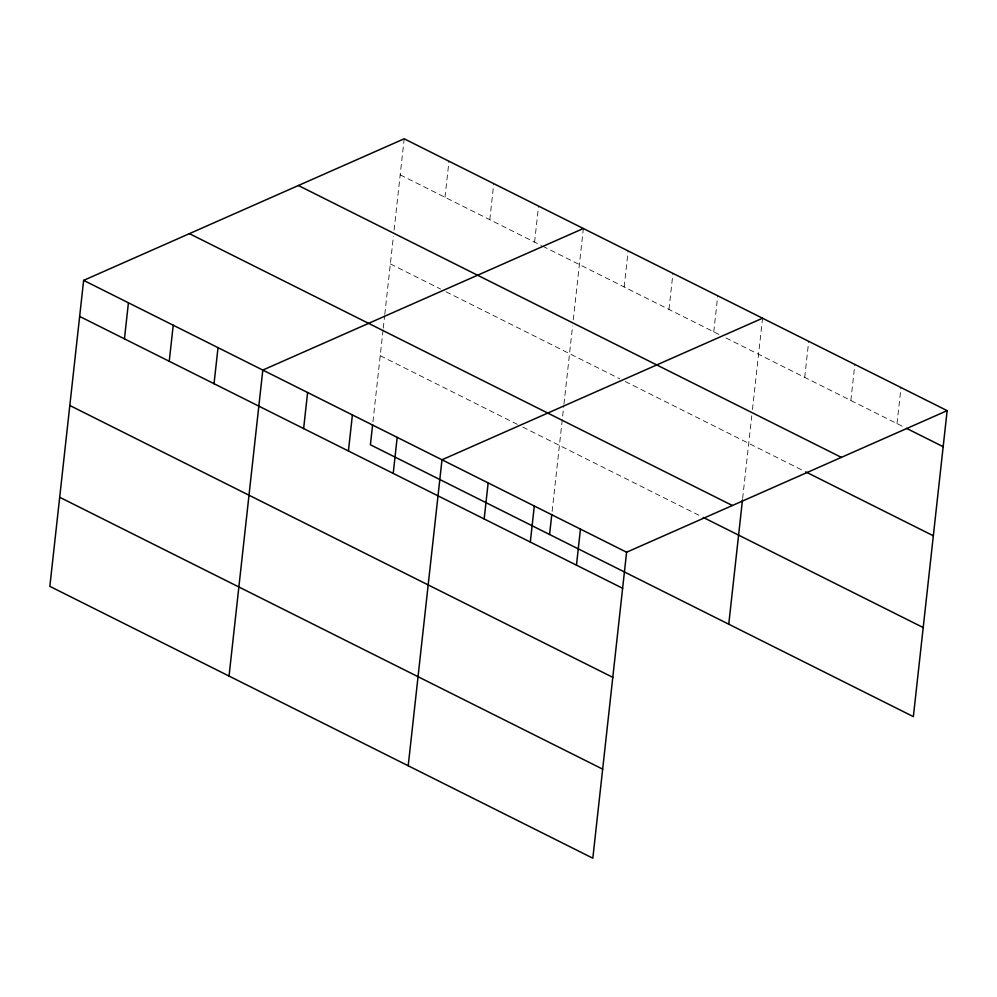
<?xml version="1.0" encoding="UTF-8"?>
<svg xmlns="http://www.w3.org/2000/svg" width="997" height="997" viewBox="0 0 997 997"><rect width="100%" height="100%" fill="white"/><g stroke="black" fill="none" stroke-linecap="round" stroke-linejoin="round"><path stroke-width="0.75" stroke-dasharray="4.99 3.74" d="M372.94 421.731L383.097 329.695M383.272 328.163L384.618 315.924M384.792 314.404L393.416 236.277M394.089 230.133L404.171 138.795M444.986 197.269L448.974 161.227M489.789 219.701L493.764 183.647M534.579 242.134L538.567 206.08M552.126 511.449L563.803 405.642M563.966 404.109L572.59 325.994M573.275 319.85L583.357 228.512M624.172 286.986L628.147 250.932M668.962 309.419L672.95 273.365M713.765 331.851L717.74 295.797M742.64 498.413L751.775 415.712M752.461 409.568L762.543 318.217M804.716 377.377L808.692 341.335M850.865 400.495L854.84 364.441M897.013 423.6L901.001 387.546M400.196 174.849L541.371 245.524M542.729 246.209L720.544 335.241M725.978 337.958L905.164 427.676M390.363 263.918L440.587 289.068M446.02 291.785L619.773 378.785M625.194 381.502L804.38 471.22M380.231 355.692L517.331 424.336M522.764 427.065L701.938 516.77"/><path stroke-width="1.5" d="M947.15 410.652L404.171 138.795L83.636 280.369L49.85 586.348L592.829 858.205L626.602 552.226L947.15 410.652L913.364 716.631L370.398 444.774L372.604 424.809M124.451 338.843L128.426 302.801M169.241 361.275L173.216 325.221M214.031 383.708L218.019 347.654M229.036 676.053L262.809 370.086L583.357 228.512M303.624 428.56L307.612 392.506M348.427 450.993L352.402 414.939M393.217 473.413L397.192 437.371M408.209 765.771L441.995 459.791L762.543 318.217M484.168 518.951L488.144 482.909M530.317 542.069L534.305 506.015M549.571 534.492L551.777 514.527M576.465 565.174L580.453 529.12M728.757 624.197L742.478 499.946M906.522 428.361L943.174 446.706M298.402 185.517L841.368 457.374M805.738 471.893L933.342 535.788M189.405 233.647L732.384 505.504M703.296 517.455L923.21 627.562M83.636 280.369L626.602 552.226M79.648 316.423L622.627 588.28M69.815 405.492L612.794 677.349M59.683 497.266L602.662 769.136"/></g></svg>
